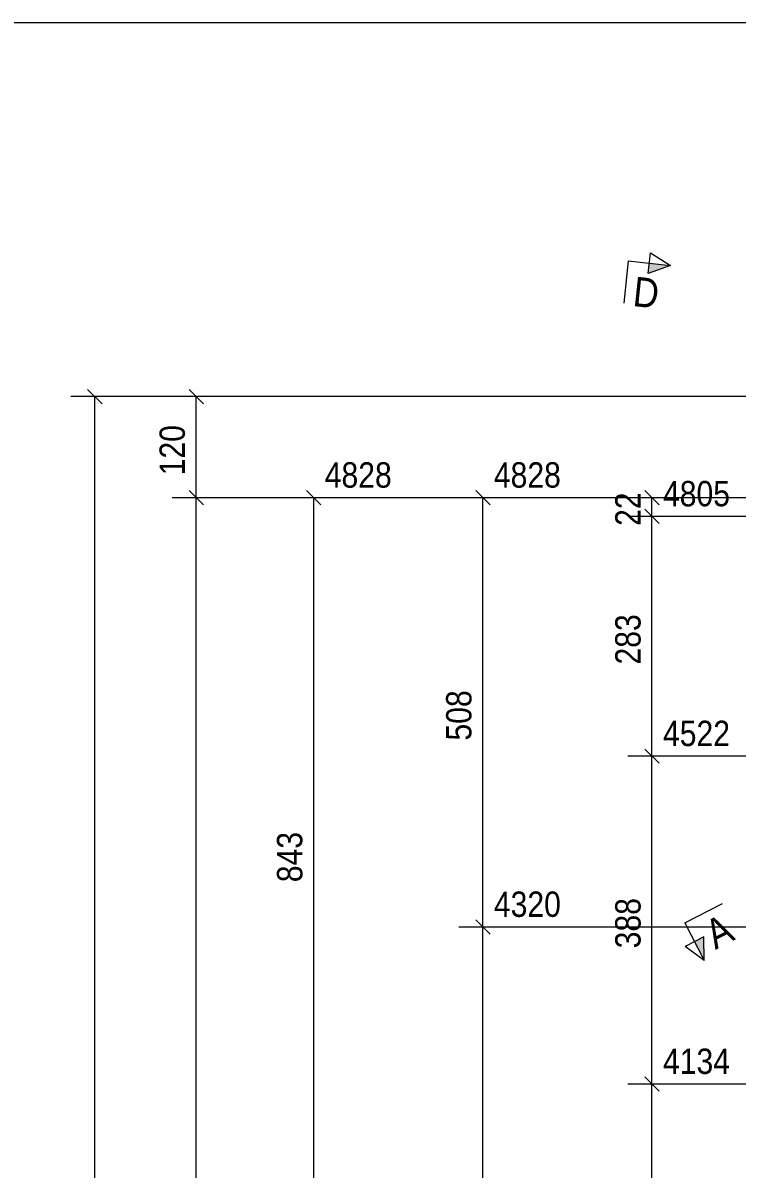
# Model space of a CAD drawing. Header units: millimetres. Extents: x 2 to 825, y 1 to 579.
# Drawn here: x 184.7 to 269.1, y 443.5 to 579 of the extents above; entities that cross this region are included whole.
import ezdxf

# ---------------------------------------------------------------- set-up
doc = ezdxf.new("R2010")
doc.units = ezdxf.units.MM
doc.linetypes.add('XKITLINE00', pattern=[0])
for name, color, linetype, lineweight in [('Dimensions', 7, 'Continuous', 0), ('DrawingSheet', 5, 'Continuous', 0), ('Section', 6, 'Continuous', 0)]:
    doc.layers.add(name, color=color, linetype=linetype, lineweight=lineweight)
doc.styles.add('ARIAL', font='ARIAL.TTF')

# ---------------------------------------------------------------- blocks, each defined once
blk = doc.blocks.new('*A110')
at = {"layer": 'DrawingSheet', "color": 5, "linetype": 'XKITLINE00', "lineweight": 0}
blk.add_line((825, 579), (5, 579), dxfattribs=at)
blk = doc.blocks.new('*A118')
at = {"layer": 'Dimensions', "color": 7, "linetype": 'XKITLINE00', "lineweight": 0}
for p, q in [((192.33, 535.67), (194.03, 533.97)), ((366.41, 534.82), (190.33, 534.82)), ((193.18, 89.69), (193.18, 534.82))]:
    blk.add_line(p, q, dxfattribs=at)
at = {"layer": 'Dimensions', "color": 3}
blk.add_point((193.18, 534.82), dxfattribs=at)
blk = doc.blocks.new('*A143')
at = {"layer": 'Section'}
blk.add_hatch(color=3, dxfattribs=at).paths.add_polyline_path([(258.75, 550.59), (261.24, 550.33), (258.62, 549.35)], flags=17)
at = {"layer": 'Section', "color": 3, "linetype": 'XKITLINE00', "lineweight": 0}
for p, q in [((258.62, 549.35), (258.88, 551.83)), ((258.88, 551.83), (261.24, 550.33)), ((261.24, 550.33), (258.62, 549.35))]:
    blk.add_line(p, q, dxfattribs=at)
at = {"layer": 'Section', "color": 1, "linetype": 'XKITLINE00', "lineweight": 0}
for q in [(255.74, 545.88), (261.24, 550.33)]:
    blk.add_line((256.26, 550.85), q, dxfattribs=at)
at = {"layer": 'Section', "color": 7, "style": 'ARIAL', "width": 0.85}
blk.add_text('D', height=3.5, rotation=-6.0218, dxfattribs=at).set_placement((256.71, 545.53))
blk = doc.blocks.new('*A145')
at = {"layer": 'Section'}
for points in [[(395.07, 537.82), (396.21, 535.6), (393.96, 537.25)], [(265.21, 470.93), (265.24, 468.14), (264.1, 470.36)]]:
    blk.add_hatch(color=3, dxfattribs=at).paths.add_polyline_path(points, flags=17)
at = {"layer": 'Section', "color": 1, "linetype": 'XKITLINE00', "lineweight": 0}
for p, q in [((393.92, 540.04), (389.48, 537.75)), ((393.92, 540.04), (396.21, 535.6)), ((262.95, 472.58), (267.4, 474.87)), ((262.95, 472.58), (265.24, 468.14))]:
    blk.add_line(p, q, dxfattribs=at)
at = {"layer": 'Section', "color": 3, "linetype": 'XKITLINE00', "lineweight": 0}
for p, q in [((393.96, 537.25), (396.18, 538.39)), ((396.18, 538.39), (396.21, 535.6)), ((396.21, 535.6), (393.96, 537.25)), ((265.21, 470.93), (262.98, 469.79)), ((265.24, 468.14), (265.21, 470.93)), ((265.24, 468.14), (262.98, 469.79))]:
    blk.add_line(p, q, dxfattribs=at)
at = {"layer": 'Section', "color": 7, "style": 'ARIAL', "width": 0.85}
for p in [(391.66, 533.82), (266.57, 469.38)]:
    blk.add_text('A', height=3.5, rotation=27.2499, dxfattribs=at).set_placement(p)
blk = doc.blocks.new('*A147')
at = {"layer": 'Dimensions', "color": 7, "linetype": 'XKITLINE00', "lineweight": 0}
for p, q in [((204.33, 523.7), (206.03, 522)), ((304.57, 522.85), (202.33, 522.85)), ((205.18, 91.69), (205.18, 522.85))]:
    blk.add_line(p, q, dxfattribs=at)
at = {"layer": 'Dimensions', "color": 3}
blk.add_point((205.18, 522.85), dxfattribs=at)
blk = doc.blocks.new('*A148')
at = {"layer": 'Dimensions', "color": 7, "linetype": 'XKITLINE00', "lineweight": 0}
for p, q in [((204.33, 535.67), (206.03, 533.97)), ((366.41, 534.82), (202.33, 534.82)), ((205.18, 522.85), (205.18, 534.82)), ((204.33, 523.7), (206.03, 522)), ((304.57, 522.85), (202.33, 522.85))]:
    blk.add_line(p, q, dxfattribs=at)
at = {"layer": 'Dimensions', "color": 3}
for p in [(205.18, 534.82), (205.18, 522.85)]:
    blk.add_point(p, dxfattribs=at)
at = {"layer": 'Dimensions', "color": 3, "style": 'ARIAL', "width": 0.85}
blk.add_text('120', height=3, rotation=90.0002, dxfattribs=at).set_placement((203.83, 525.5))
blk = doc.blocks.new('*A150')
at = {"layer": 'Dimensions', "color": 7, "linetype": 'XKITLINE00', "lineweight": 0}
for p, q in [((218.23, 523.7), (219.92, 522)), ((304.57, 522.85), (216.22, 522.85)), ((219.07, 438.59), (219.07, 522.85)), ((218.23, 439.44), (219.92, 437.75)), ((305.67, 438.59), (216.22, 438.59))]:
    blk.add_line(p, q, dxfattribs=at)
at = {"layer": 'Dimensions', "color": 3}
for p in [(219.07, 522.85), (219.07, 438.59)]:
    blk.add_point(p, dxfattribs=at)
at = {"layer": 'Dimensions', "color": 3, "style": 'ARIAL', "width": 0.85}
blk.add_text('4828', height=3, dxfattribs=at).set_placement((220.37, 524.05))
blk.add_text('843', height=3, rotation=90.0002, dxfattribs=at).set_placement((217.72, 477.39))
blk = doc.blocks.new('*A152')
at = {"layer": 'Dimensions', "color": 7, "linetype": 'XKITLINE00', "lineweight": 0}
for p, q in [((322.07, 472.09), (236.22, 472.09)), ((238.23, 472.94), (239.92, 471.25)), ((239.07, 109.69), (239.07, 472.09))]:
    blk.add_line(p, q, dxfattribs=at)
at = {"layer": 'Dimensions', "color": 3}
blk.add_point((239.07, 472.09), dxfattribs=at)
at = {"layer": 'Dimensions', "color": 3, "style": 'ARIAL', "width": 0.85}
blk.add_text('4320', height=3, dxfattribs=at).set_placement((240.37, 473.29))
blk = doc.blocks.new('*A153')
at = {"layer": 'Dimensions', "color": 7, "linetype": 'XKITLINE00', "lineweight": 0}
for p, q in [((238.23, 523.7), (239.92, 522)), ((304.57, 522.85), (236.22, 522.85)), ((239.07, 472.09), (239.07, 522.85)), ((322.07, 472.09), (236.22, 472.09)), ((238.23, 472.94), (239.92, 471.25))]:
    blk.add_line(p, q, dxfattribs=at)
at = {"layer": 'Dimensions', "color": 3}
for p in [(239.07, 522.85), (239.07, 472.09)]:
    blk.add_point(p, dxfattribs=at)
at = {"layer": 'Dimensions', "color": 3, "style": 'ARIAL', "width": 0.85}
blk.add_text('4828', height=3, dxfattribs=at).set_placement((240.37, 524.05))
blk.add_text('508', height=3, rotation=90.0002, dxfattribs=at).set_placement((237.72, 494.14))
blk = doc.blocks.new('*A154')
at = {"layer": 'Dimensions', "color": 7, "linetype": 'XKITLINE00', "lineweight": 0}
for p, q in [((258.23, 454.37), (259.92, 452.67)), ((305.67, 453.52), (256.22, 453.52)), ((259.07, 91.69), (259.07, 453.52))]:
    blk.add_line(p, q, dxfattribs=at)
at = {"layer": 'Dimensions', "color": 3}
blk.add_point((259.07, 453.52), dxfattribs=at)
at = {"layer": 'Dimensions', "color": 3, "style": 'ARIAL', "width": 0.85}
blk.add_text('4134', height=3, dxfattribs=at).set_placement((260.37, 454.72))
blk = doc.blocks.new('*A155')
at = {"layer": 'Dimensions', "color": 7, "linetype": 'XKITLINE00', "lineweight": 0}
for p, q in [((317.81, 492.29), (256.22, 492.29)), ((258.23, 493.14), (259.92, 491.45)), ((259.07, 453.52), (259.07, 492.29)), ((258.23, 454.37), (259.92, 452.67)), ((305.67, 453.52), (256.22, 453.52))]:
    blk.add_line(p, q, dxfattribs=at)
at = {"layer": 'Dimensions', "color": 3}
for p in [(259.07, 492.29), (259.07, 453.52)]:
    blk.add_point(p, dxfattribs=at)
at = {"layer": 'Dimensions', "color": 3, "style": 'ARIAL', "width": 0.85}
blk.add_text('4522', height=3, dxfattribs=at).set_placement((260.37, 493.49))
blk.add_text('388', height=3, rotation=90.0002, dxfattribs=at).set_placement((257.72, 469.57))
blk = doc.blocks.new('*A156')
at = {"layer": 'Dimensions', "color": 7, "linetype": 'XKITLINE00', "lineweight": 0}
for p, q in [((320.8, 520.64), (256.22, 520.64)), ((258.23, 521.49), (259.92, 519.79)), ((259.07, 492.29), (259.07, 520.64)), ((317.81, 492.29), (256.22, 492.29)), ((258.23, 493.14), (259.92, 491.45))]:
    blk.add_line(p, q, dxfattribs=at)
at = {"layer": 'Dimensions', "color": 3}
for p in [(259.07, 520.64), (259.07, 492.29)]:
    blk.add_point(p, dxfattribs=at)
at = {"layer": 'Dimensions', "color": 3, "style": 'ARIAL', "width": 0.85}
blk.add_text('4805', height=3, dxfattribs=at).set_placement((260.37, 521.84))
blk.add_text('283', height=3, rotation=90.0002, dxfattribs=at).set_placement((257.72, 503.13))
blk = doc.blocks.new('*A157')
at = {"layer": 'Dimensions', "color": 7, "linetype": 'XKITLINE00', "lineweight": 0}
for p, q in [((258.23, 523.7), (259.92, 522)), ((304.57, 522.85), (256.22, 522.85)), ((259.07, 520.64), (259.07, 522.85)), ((320.8, 520.64), (256.22, 520.64)), ((258.23, 521.49), (259.92, 519.79))]:
    blk.add_line(p, q, dxfattribs=at)
at = {"layer": 'Dimensions', "color": 3}
for p in [(259.07, 522.85), (259.07, 520.64)]:
    blk.add_point(p, dxfattribs=at)
at = {"layer": 'Dimensions', "color": 3, "style": 'ARIAL', "width": 0.85}
blk.add_text('4828', height=3, dxfattribs=at).set_placement((270.57, 524.05))
blk.add_text('22', height=3, rotation=90.0002, dxfattribs=at).set_placement((257.72, 519.52))

msp = doc.modelspace()

# ---------------------------------------------------------------- block references
at = {"lineweight": 0}
for name in ['*A110', '*A143', '*A145', '*A118', '*A148', '*A150', '*A153', '*A157', '*A156', '*A147', '*A155', '*A152', '*A154']:
    msp.add_blockref(name, (0, 0), dxfattribs=at)

doc.saveas('drawing.dxf')
